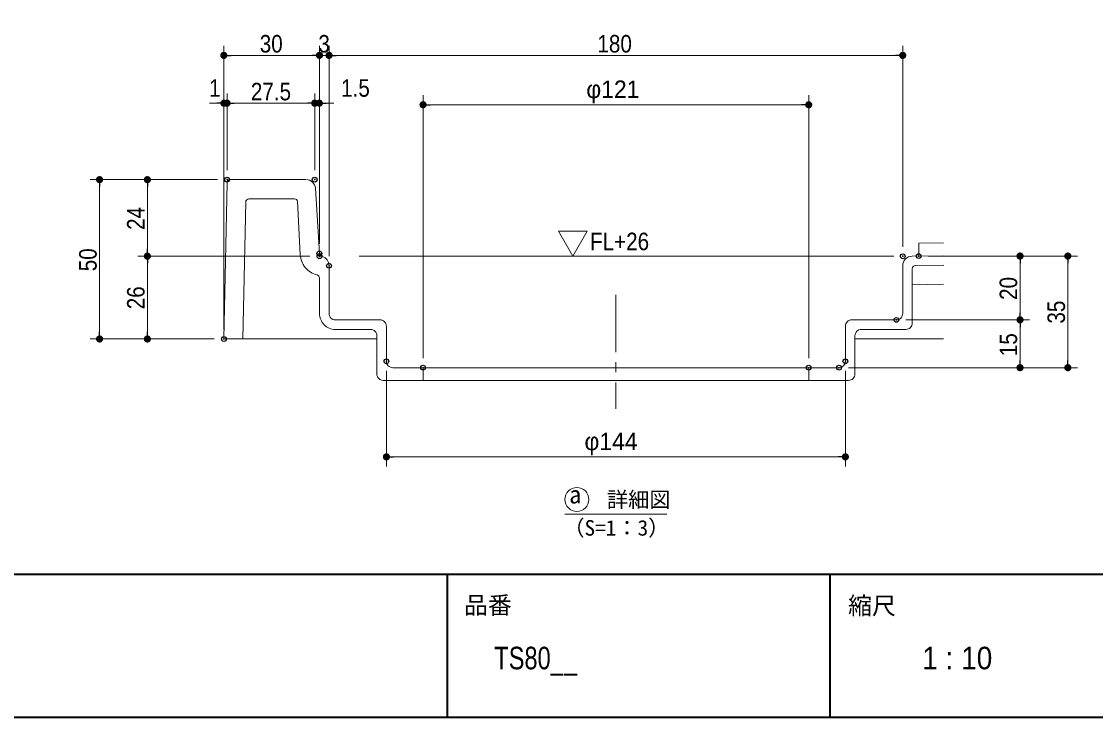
# Model space of a CAD drawing. Units: millimetres, scale not verified, with parts at other scales. Extents: x -3031 to 3031, y -1522 to 1522.
# Drawn here: x -789 to 334, y -1385 to -657 of the extents above; entities that cross this region are included whole.
import ezdxf
from ezdxf.enums import TextEntityAlignment as Align

# ---------------------------------------------------------------- set-up
doc = ezdxf.new("R2010")
doc.units = ezdxf.units.MM
doc.header["$LTSCALE"] = 10
doc.header["$PDMODE"] = 32
doc.header["$PDSIZE"] = 5
doc.linetypes.add('USER1', pattern=[9.172222, 5.997222, -1.058333, 1.058333, -1.058333])
for name, color, linetype, lineweight in [('0-0_1図面枠', 7, 'Continuous', 20), ('0-1_3一般', 7, 'Continuous', 15), ('0-2_2寸法-3', 7, 'Continuous', 15), ('0-3_2寸法-1', 7, 'Continuous', 15), ('0-4_0', 7, 'Continuous', 25), ('0-6_2寸法-2', 7, 'Continuous', 15)]:
    doc.layers.add(name, color=color, linetype=linetype, lineweight=lineweight)
doc.layers.add('0-5_Defpoints', color=7, linetype='Continuous')
doc.styles.add('ＭＳ ゴシック', font='')
doc.styles.add('ＭＳ Ｐゴシック', font='')
doc.styles.get('ＭＳ ゴシック').set_extended_font_data('MS Gothic')
doc.styles.get('ＭＳ Ｐゴシック').set_extended_font_data('MS PGothic')

# ---------------------------------------------------------------- blocks, each defined once
blk = doc.blocks.new('グループ-2')
at = {"layer": '0-0_1図面枠', "lineweight": 35}
for p, q in [((-20000, -12350), (20000, -12350)), ((5500, -12350), (5500, -13850)), ((9500, -12350), (9500, -13850))]:
    blk.add_line(p, q, dxfattribs=at)
blk.add_lwpolyline([(-20000, 13850), (20000, 13850), (20000, -13850), (-20000, -13850)], close=True, dxfattribs=at)
blk = doc.blocks.new('図面枠')
at = {"layer": '0-0_1図面枠'}
blk.add_blockref('グループ-2', (0, 0), dxfattribs=at)
at = {"layer": '0-0_1図面枠', "style": 'ＭＳ Ｐゴシック'}
for s, p in [('品番', (5674.1, -12821.1)), ('縮尺', (9691.4, -12826.8))]:
    blk.add_text(s, height=183.4, dxfattribs=at).set_placement(p, align=Align.BOTTOM_LEFT)
at = {"layer": '0-0_1図面枠', "style": 'ＭＳ Ｐゴシック', "width": 0.95}
blk.add_text('1 : 10', height=235.8, dxfattribs=at).set_placement((10466.7, -13416.3), align=Align.BOTTOM_LEFT)
blk = doc.blocks.new('グループ-28')
at = {"layer": '0-1_3一般'}
for p, q in [((3195.8, -8256), (3163.1, -9890.3)), ((4022, -8223.6), (3229.1, -8223.6)), ((3900.6, -8423.6), (3424.8, -8423.6)), ((4161.5, -8996.1), (4121.6, -8314.3)), ((3391.5, -8456.3), (3363.1, -9890.3)), ((3961.8, -9007.7), (3933.8, -8453.8)), ((4577.5, -9023.6), (10170.1, -9023.6)), ((10361.6, -9023.6), (10689.9, -9018.8)), ((4263.1, -9123.6), (4263.1, -9190.3)), ((4263.1, -9190.3), (4263.1, -9623.6)), ((10263.1, -9623.6), (10263.1, -9123.6)), ((10363.1, -9723.6), (10363.1, -9156.5)), ((10395.9, -9123.1), (10692.8, -9118.8)), ((4163.1, -9252.7), (4163.1, -9623.6)), ((10363.1, -9323.2), (10689.9, -9318.4)), ((4329.8, -9690.3), (4796.4, -9690.3)), ((4863.1, -9757), (4863.1, -10123.6)), ((9663.1, -10123.6), (9663.1, -9757)), ((9729.8, -9690.3), (10196.4, -9690.3)), ((4329.8, -9790.3), (4696.4, -9790.3)), ((4763.1, -9857), (4763.1, -10257)), ((9763.1, -10257), (9763.1, -9857)), ((9829.8, -9790.3), (10296.4, -9790.3)), ((3163.1, -9890.3), (4763.1, -9890.3)), ((9763.1, -9890.3), (10689.9, -9890.3)), ((4929.8, -10190.3), (9596.4, -10190.3)), ((5246.4, -10190.3), (5246.4, -10323.6)), ((9279.8, -10190.3), (9279.8, -10323.6)), ((4829.8, -10323.6), (9696.4, -10323.6))]:
    blk.add_line(p, q, dxfattribs=at)
blk.add_lwpolyline([(10689.9, -9018.8), (10429.8, -9022.6), (10429.8, -8889.3), (10689.9, -8885.5), (10429.8, -8889.3), (10429.8, -9022.6)], dxfattribs=at)
for centre, radius, start, end in [((3229.1, -8257), 33.3, 134.14082, 178.28164), ((3229.1, -8257), 33.3, 90, 134.14082), ((4022, -8323.6), 100, 47.67791, 90), ((4022, -8323.6), 100, 5.35583, 47.67791), ((3424.8, -8457), 33.3, 90, 134.43278), ((3900.6, -8457), 33.3, 47.67791, 90), ((3424.8, -8457), 33.3, 134.43278, 178.86557), ((3900.6, -8457), 33.3, 5.35583, 47.67791), ((4194.7, -8994.1), 233.3, 183.34831, 219.62054), ((4194.7, -8994.1), 33.3, 183.34831, 219.80538), ((4194.7, -8994.1), 33.3, 219.80538, 256.26246), ((4163.1, -9123.6), 100, 38.13123, 76.26246), ((4163.1, -9123.6), 100, 0, 38.13123), ((10363.1, -9123.6), 100, 135.4198, 180), ((10363.1, -9123.6), 100, 90.8396, 135.4198), ((4194.7, -8994.1), 233.3, 219.62054, 255.89277), ((10396.4, -9156.5), 33.3, 135.4198, 180), ((10396.4, -9156.5), 33.3, 90.8396, 135.4198), ((4129.8, -9252.7), 33.3, 37.94639, 75.89277), ((4129.8, -9252.7), 33.3, 0, 37.94639), ((4329.8, -9623.6), 166.7, 180, 225), ((4329.8, -9623.6), 66.7, 180, 225), ((10196.4, -9623.6), 66.7, 315, 0), ((4329.8, -9623.6), 166.7, 225, 270), ((4329.8, -9623.6), 66.7, 225, 270), ((4796.4, -9757), 66.7, 45, 90), ((4796.4, -9757), 66.7, 0, 45), ((9729.8, -9757), 66.7, 135, 180), ((9729.8, -9757), 66.7, 90, 135), ((10196.4, -9623.6), 66.7, 270, 315), ((10296.4, -9723.6), 66.7, 270, 315), ((10296.4, -9723.6), 66.7, 315, 0), ((4696.4, -9857), 66.7, 45, 90), ((4696.4, -9857), 66.7, 0, 45), ((9829.8, -9857), 66.7, 135, 180), ((9829.8, -9857), 66.7, 90, 135), ((4929.8, -10123.6), 66.7, 180, 225), ((4929.8, -10123.6), 66.7, 225, 270), ((9596.4, -10123.6), 66.7, 270, 315), ((9596.4, -10123.6), 66.7, 315, 0), ((4829.8, -10257), 66.7, 180, 225), ((4829.8, -10257), 66.7, 225, 270), ((9696.4, -10257), 66.7, 270, 315), ((9696.4, -10257), 66.7, 315, 0)]:
    blk.add_arc(centre, radius, start, end, dxfattribs=at)
blk = doc.blocks.new('_Dot')
at = {"layer": '0-4_0'}
blk.add_line((-5, 0), (-10, 0), dxfattribs=at)
for points in [[(0, 0), (-5, 0), (-4.96, 0.63)], [(0, 0), (-4.96, -0.63), (-5, 0)], [(0, 0), (-4.96, 0.63), (-4.84, 1.24)], [(0, 0), (-4.84, -1.24), (-4.96, -0.63)], [(0, 0), (-4.84, 1.24), (-4.65, 1.84)], [(0, 0), (-4.65, -1.84), (-4.84, -1.24)], [(0, 0), (-4.65, 1.84), (-4.38, 2.41)], [(0, 0), (-4.38, -2.41), (-4.65, -1.84)], [(0, 0), (-4.38, 2.41), (-4.05, 2.94)], [(0, 0), (-4.05, -2.94), (-4.38, -2.41)], [(0, 0), (-4.05, 2.94), (-3.64, 3.42)], [(0, 0), (-3.64, -3.42), (-4.05, -2.94)], [(0, 0), (-3.64, 3.42), (-3.19, 3.85)], [(0, 0), (-3.19, -3.85), (-3.64, -3.42)], [(0, 0), (-3.19, 3.85), (-2.68, 4.22)], [(0, 0), (-2.68, -4.22), (-3.19, -3.85)], [(0, 0), (-2.68, 4.22), (-2.13, 4.52)], [(0, 0), (-2.13, -4.52), (-2.68, -4.22)], [(0, 0), (-2.13, 4.52), (-1.55, 4.76)], [(0, 0), (-1.55, -4.76), (-2.13, -4.52)], [(0, 0), (-1.55, 4.76), (-0.94, 4.91)], [(0, 0), (-0.94, -4.91), (-1.55, -4.76)], [(0, 0), (-0.94, 4.91), (-0.31, 4.99)], [(0, 0), (-0.31, -4.99), (-0.94, -4.91)], [(0, 0), (-0.31, 4.99), (0.31, 4.99)], [(0, 0), (0.31, -4.99), (-0.31, -4.99)], [(0, 0), (0.31, 4.99), (0.94, 4.91)], [(0, 0), (0.94, 4.91), (1.55, 4.76)], [(0, 0), (1.55, 4.76), (2.13, 4.52)], [(0, 0), (2.13, 4.52), (2.68, 4.22)], [(0, 0), (2.68, 4.22), (3.19, 3.85)], [(0, 0), (3.19, 3.85), (3.64, 3.42)], [(0, 0), (3.64, 3.42), (4.05, 2.94)], [(0, 0), (4.05, 2.94), (4.38, 2.41)], [(0, 0), (4.38, 2.41), (4.65, 1.84)], [(0, 0), (4.65, 1.84), (4.84, 1.24)], [(0, 0), (4.84, 1.24), (4.96, 0.63)], [(0, 0), (4.96, 0.63), (5, 0)], [(0, 0), (0.94, -4.91), (0.31, -4.99)], [(0, 0), (1.55, -4.76), (0.94, -4.91)], [(0, 0), (2.13, -4.52), (1.55, -4.76)], [(0, 0), (2.68, -4.22), (2.13, -4.52)], [(0, 0), (3.19, -3.85), (2.68, -4.22)], [(0, 0), (3.64, -3.42), (3.19, -3.85)], [(0, 0), (4.05, -2.94), (3.64, -3.42)], [(0, 0), (4.38, -2.41), (4.05, -2.94)], [(0, 0), (4.65, -1.84), (4.38, -2.41)], [(0, 0), (4.84, -1.24), (4.65, -1.84)], [(0, 0), (4.96, -0.63), (4.84, -1.24)], [(0, 0), (5, 0), (4.96, -0.63)]]:
    blk.add_solid(points, dxfattribs=at)
blk = doc.blocks.new('グループ-29')
at = {"layer": '0-2_2寸法-3'}
blk.add_circle((6855.2, -11568.6), 125, dxfattribs=at)
at = {"layer": '0-2_2寸法-3', "style": 'ＭＳ ゴシック'}
blk.add_text('a', height=186.1, dxfattribs=at).set_placement((6774.9, -11666.3), align=Align.BOTTOM_LEFT)
blk = doc.blocks.new('グループ-30')
at = {"layer": '0-2_2寸法-3'}
blk.add_line((6728.7, -11723.6), (7797.5, -11723.6), dxfattribs=at)
blk.add_blockref('グループ-29', (0, 0), dxfattribs=at)
at = {"layer": '0-2_2寸法-3', "style": 'ＭＳ ゴシック'}
for s, p in [('\u3000\u3000詳細図', (6724.1, -11700.7)), ('（S=1：3）', (6713.4, -11996.5))]:
    blk.add_text(s, height=162.9, dxfattribs=at).set_placement(p, align=Align.BOTTOM_LEFT)

msp = doc.modelspace()

# ---------------------------------------------------------------- linework, layer by layer
at = {"layer": '0-1_3一般', "linetype": 'USER1'}
msp.add_line((-167.44, -942.72), (-167.44, -1062.23), dxfattribs=at)
at = {"layer": '0-2_2寸法-3'}
msp.add_lwpolyline([(-212.51, -902.36), (-197.51, -876.38), (-227.51, -876.38)], close=True, dxfattribs=at)
at = {"layer": '0-3_2寸法-1'}
for p, q in [((-577.44, -732.36), (-577.44, -682.36)), ((-477.44, -732.36), (-477.44, -682.36)), ((-477.44, -732.36), (-477.44, -682.36)), ((-467.44, -902.36), (-467.44, -682.36)), ((-467.44, -902.36), (-467.44, -682.36)), ((132.56, -892.51), (132.56, -682.36)), ((-484.94, -692.36), (-569.94, -692.36)), ((-484.94, -692.36), (-492.45, -692.36)), ((-477.44, -692.36), (-467.44, -692.36)), ((-459.94, -692.36), (-452.43, -692.36)), ((125.06, -692.36), (-459.94, -692.36)), ((-574.11, -812.36), (-574.11, -732.36)), ((-482.44, -812.36), (-482.44, -732.36)), ((-369.11, -1009.03), (-369.11, -734.03)), ((34.23, -1009.03), (34.23, -734.03)), ((-489.94, -742.36), (-566.6, -742.36)), ((26.72, -744.03), (-361.6, -744.03)), ((-667.44, -822.36), (-717.44, -822.36)), ((-707.44, -829.87), (-707.44, -981.53)), ((-584.11, -822.36), (-667.44, -822.36)), ((-657.44, -894.86), (-657.44, -829.87)), ((-487.44, -902.36), (-667.44, -902.36)), ((-487.44, -902.36), (-667.44, -902.36)), ((-657.44, -909.87), (-657.44, -981.53)), ((159.23, -902.26), (265.23, -902.26)), ((255.23, -961.53), (255.23, -909.77)), ((265.23, -902.26), (315.23, -902.26)), ((305.23, -909.77), (305.23, -1011.53)), ((135.89, -969.03), (265.23, -969.03)), ((135.89, -969.03), (265.23, -969.03)), ((255.23, -976.53), (255.23, -1011.53)), ((-667.44, -989.03), (-717.44, -989.03)), ((-587.44, -989.03), (-667.44, -989.03)), ((75.89, -1019.03), (265.23, -1019.03)), ((265.23, -1019.03), (315.23, -1019.03)), ((-407.44, -1022.36), (-407.44, -1122.36)), ((72.56, -1022.36), (72.56, -1122.36)), ((65.06, -1112.36), (-399.94, -1112.36))]:
    msp.add_line(p, q, dxfattribs=at)
at = {"layer": '0-5_Defpoints'}
for p in [(-577.44, -692.36), (-467.44, -692.36), (-577.44, -742.36), (-574.11, -742.36), (-477.6, -742.36), (-477.44, -742.36), (-369.11, -744.03), (-657.44, -822.36), (-657.44, -822.36), (-574.11, -822.36), (-482.44, -822.36), (-477.6, -899.61), (-477.44, -902.36), (-467.44, -912.36), (132.56, -902.51), (149.23, -902.26), (255.23, -902.26), (255.23, -902.26), (125.89, -969.03), (-707.44, -989.03), (-657.44, -989.03), (-657.44, -989.03), (-577.44, -989.03), (-577.44, -989.03), (-407.44, -1012.36), (72.56, -1012.36), (-369.11, -1019.03), (34.23, -1019.03), (65.89, -1019.03), (255.23, -1019.03), (255.23, -1019.03), (305.23, -1019.03), (-407.44, -1112.36)]:
    msp.add_point(p, dxfattribs=at)
at = {"layer": '0-6_2寸法-2'}
for p, q in [((-577.44, -979.03), (-577.44, -732.36)), ((-574.11, -812.36), (-574.11, -732.36)), ((-482.44, -812.36), (-482.44, -732.36)), ((-477.6, -889.61), (-477.6, -732.36)), ((-584.94, -742.36), (-592.45, -742.36)), ((-577.44, -742.36), (-574.11, -742.36)), ((-566.6, -742.36), (-559.1, -742.36)), ((-489.94, -742.36), (-497.45, -742.36)), ((-482.44, -742.36), (-477.6, -742.36)), ((-470.1, -742.36), (-462.6, -742.36))]:
    msp.add_line(p, q, dxfattribs=at)

# ---------------------------------------------------------------- block references
at = {"layer": '0-0_1図面枠', "xscale": 0.1, "yscale": 0.1}
msp.add_blockref('図面枠', (-893.75, 0), dxfattribs=at)
at = {"layer": '0-1_3一般', "xscale": 0.1, "yscale": 0.1}
msp.add_blockref('グループ-28', (-893.75, 0), dxfattribs=at)
at = {"layer": '0-2_2寸法-3', "xscale": 0.1, "yscale": 0.1}
msp.add_blockref('グループ-30', (-893.75, 0), dxfattribs=at)
at = {"layer": '0-3_2寸法-1', "xscale": 0.7503418, "yscale": 0.7503418}
for p, rotation in [((-577.44, -692.36), 180), ((-467.44, -692.36), 180), ((-467.44, -692.36), 180), ((-574.11, -742.36), 180), ((-369.11, -744.03), 180), ((-707.44, -822.36), 90), ((-657.44, -822.36), 90), ((-657.44, -902.36), 270), ((-657.44, -902.36), 90), ((255.23, -902.26), 90), ((305.23, -902.26), 90), ((255.23, -969.03), 270), ((255.23, -969.03), 90), ((-707.44, -989.03), 270), ((-657.44, -989.03), 270), ((255.23, -1019.03), 270), ((305.23, -1019.03), 270), ((-407.44, -1112.36), 180)]:
    msp.add_blockref('_Dot', p, dxfattribs=dict(at, rotation=rotation))
for p in [(-477.44, -692.36), (-477.44, -692.36), (132.56, -692.36), (-482.44, -742.36), (34.23, -744.03), (72.56, -1112.36)]:
    msp.add_blockref('_Dot', p, dxfattribs=at)
at = {"layer": '0-6_2寸法-2', "xscale": 0.7503418, "yscale": 0.7503418}
for p in [(-577.44, -742.36), (-482.44, -742.36)]:
    msp.add_blockref('_Dot', p, dxfattribs=at)
at = {"layer": '0-6_2寸法-2', "xscale": 0.7503418, "yscale": 0.7503418, "rotation": 180}
for p in [(-574.11, -742.36), (-477.6, -742.36)]:
    msp.add_blockref('_Dot', p, dxfattribs=at)

# ---------------------------------------------------------------- texts
at = {"layer": '0-0_1図面枠', "style": 'ＭＳ Ｐゴシック', "width": 0.8}
msp.add_text('TS80__', height=23.58, dxfattribs=at).set_placement((-294.62, -1341.63), align=Align.BOTTOM_LEFT)
at = {"layer": '0-2_2寸法-3', "style": 'ＭＳ Ｐゴシック', "width": 0.9}
msp.add_text('FL+26', height=18.33, dxfattribs=at).set_placement((-194.5, -901.66), align=Align.BOTTOM_LEFT)
at = {"layer": '0-3_2寸法-1', "style": 'ＭＳ Ｐゴシック', "width": 0.9}
for s, height, p in [('30', 18.33, (-539.93, -694.84)), ('3', 18.33, (-478.59, -694.89)), ('180', 18.33, (-186.75, -694.84)), ('27.5', 18.34, (-549.21, -744.89))]:
    msp.add_text(s, height=height, dxfattribs=at).set_placement(p, align=Align.BOTTOM_LEFT)
at = {"layer": '0-3_2寸法-1', "style": 'ＭＳ Ｐゴシック'}
for s, p in [('φ121', (-198.37, -742.47)), ('φ144', (-200.3, -1110.8))]:
    msp.add_text(s, height=18.33, dxfattribs=at).set_placement(p, align=Align.BOTTOM_LEFT)
at = {"layer": '0-3_2寸法-1', "style": 'ＭＳ Ｐゴシック', "width": 0.9}
for s, p in [('24', (-654.91, -874.9)), ('50', (-704.96, -918.19)), ('20', (257.7, -948.14)), ('26', (-654.91, -957.94)), ('35', (307.75, -972.94)), ('15', (257.7, -1006.99))]:
    msp.add_text(s, height=18.33, rotation=90, dxfattribs=at).set_placement(p, align=Align.BOTTOM_LEFT)
at = {"layer": '0-6_2寸法-2', "style": 'ＭＳ Ｐゴシック', "width": 0.9}
for s, p in [('1', (-592.88, -741.12)), ('1.5', (-454.8, -741.12))]:
    msp.add_text(s, height=18.33, dxfattribs=at).set_placement(p, align=Align.BOTTOM_LEFT)

doc.saveas('drawing.dxf')
